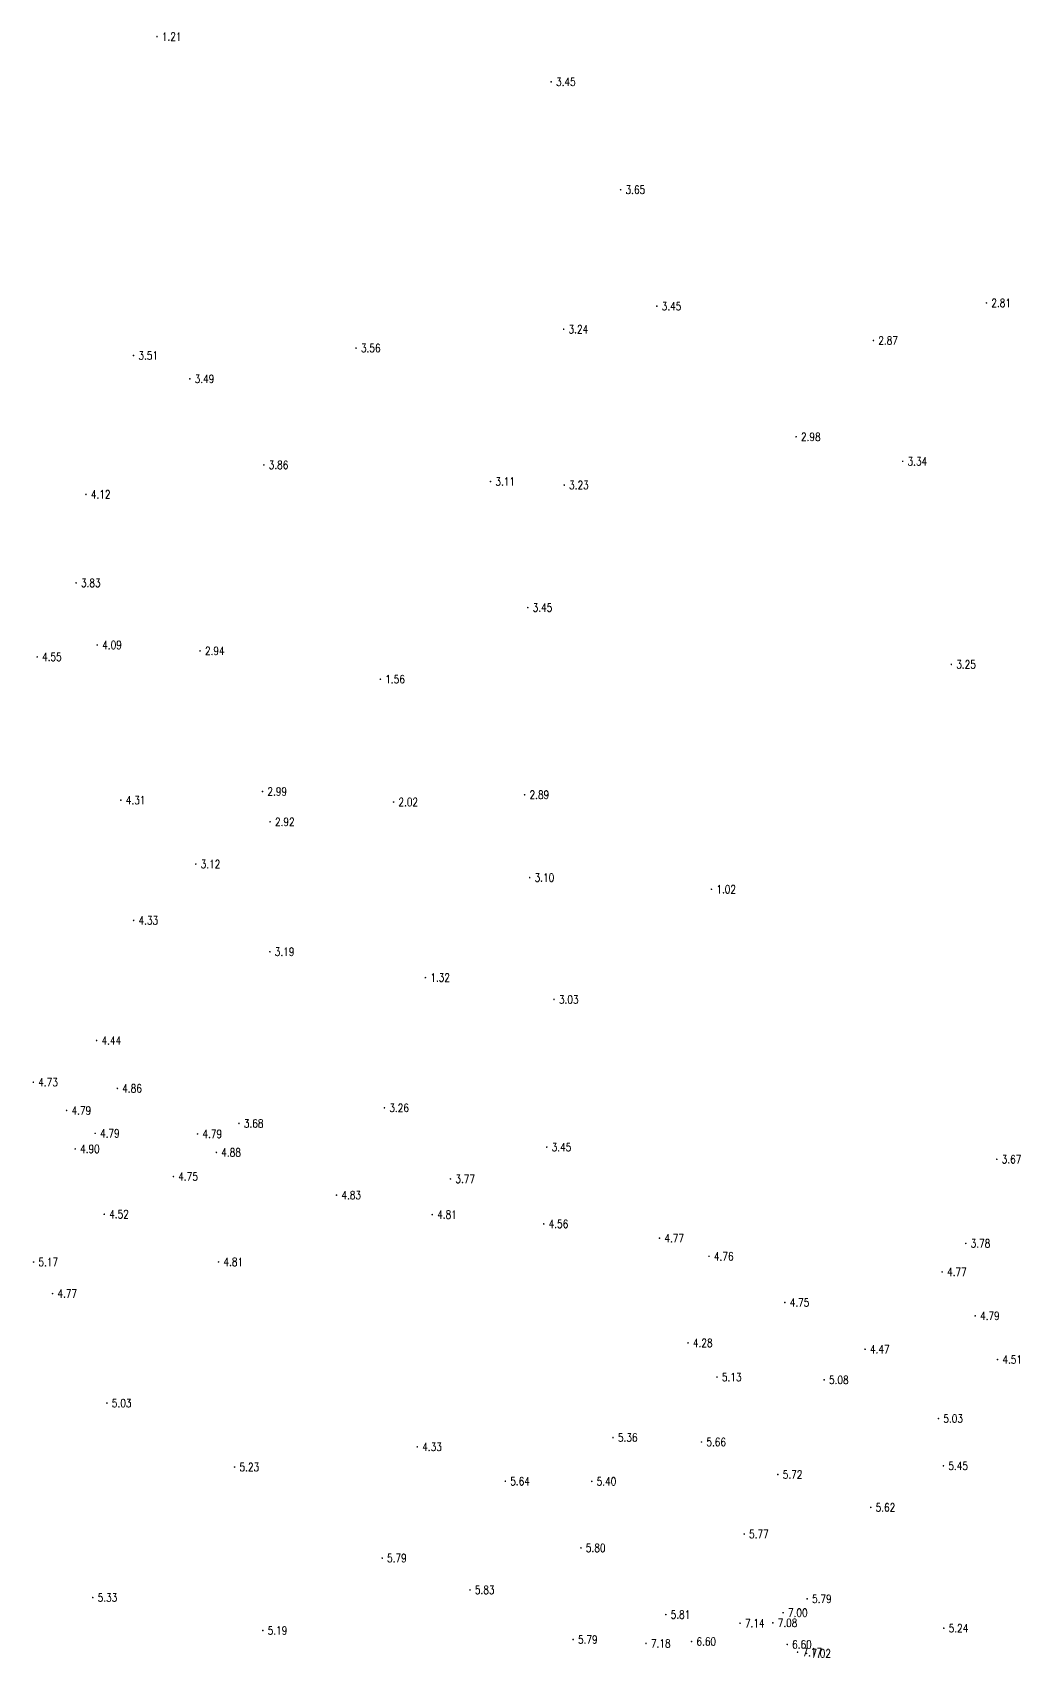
# Model space of a CAD drawing. Extents: x 476861 to 479475, y 2367369 to 2370541.
# Drawn here: x 478523.6 to 478644.4, y 2367767.7 to 2367966.5 of the extents above; entities that cross this region are included whole.
import ezdxf
from ezdxf.enums import TextEntityAlignment as Align

# ---------------------------------------------------------------- set-up
doc = ezdxf.new("R2010")
doc.units = 0
doc.header["$LTSCALE"] = 0.5
doc.layers.get('0').update_dxf_attribs({"linetype": 'CONTINUOUS'})
doc.layers.add('GCD', color=1, linetype='CONTINUOUS')
doc.styles.add('HZ', font='rs.shx', dxfattribs={"width": 0.8, "bigfont": 'hztxt.shx'})

# ---------------------------------------------------------------- blocks, each defined once
blk = doc.blocks.new('GC200')
at = {"linetype": 'Continuous', "const_width": 0.2, "flags": 128}
blk.add_lwpolyline([(-0.1, 0, 1), (0.1, 0, 1)], format="xyb", close=True, dxfattribs=at)

msp = doc.modelspace()

# ---------------------------------------------------------------- block references
at = {"layer": 'GCD', "linetype": 'Continuous'}
ref = msp.add_blockref('GC200', (478538.794, 2367966.044, 1.21), dxfattribs=dict(at, xscale=0.5, yscale=0.5, zscale=0.5))
ref.add_attrib('height', '1.21', dxfattribs={"linetype": 'Continuous', "height": 1, "style": 'HZ', "width": 0.8}).set_placement((478539.394, 2367966.044, 1.21), align=Align.MIDDLE_LEFT)
ref = msp.add_blockref('GC200', (478587.016, 2367960.511, 3.45), dxfattribs=dict(at, xscale=0.5, yscale=0.5, zscale=0.5))
ref.add_attrib('height', '3.45', dxfattribs={"linetype": 'Continuous', "height": 1, "style": 'HZ', "width": 0.8}).set_placement((478587.616, 2367960.511, 3.45), align=Align.MIDDLE_LEFT)
ref = msp.add_blockref('GC200', (478595.512, 2367947.307, 3.65), dxfattribs=dict(at, xscale=0.5, yscale=0.5, zscale=0.5))
ref.add_attrib('height', '3.65', dxfattribs={"linetype": 'Continuous', "height": 1, "style": 'HZ', "width": 0.8}).set_placement((478596.112, 2367947.307, 3.65), align=Align.MIDDLE_LEFT)
ref = msp.add_blockref('GC200', (478640.264, 2367933.449, 2.81), dxfattribs=dict(at, xscale=0.5, yscale=0.5, zscale=0.5))
ref.add_attrib('height', '2.81', dxfattribs={"linetype": 'Continuous', "height": 1, "style": 'HZ', "width": 0.8}).set_placement((478640.864, 2367933.449, 2.81), align=Align.MIDDLE_LEFT)
ref = msp.add_blockref('GC200', (478599.939, 2367933.051, 3.45), dxfattribs=dict(at, xscale=0.5, yscale=0.5, zscale=0.5))
ref.add_attrib('height', '3.45', dxfattribs={"linetype": 'Continuous', "height": 1, "style": 'HZ', "width": 0.8}).set_placement((478600.539, 2367933.051, 3.45), align=Align.MIDDLE_LEFT)
ref = msp.add_blockref('GC200', (478588.543, 2367930.229, 3.24), dxfattribs=dict(at, xscale=0.5, yscale=0.5, zscale=0.5))
ref.add_attrib('height', '3.24', dxfattribs={"linetype": 'Continuous', "height": 1, "style": 'HZ', "width": 0.8}).set_placement((478589.143, 2367930.229, 3.24), align=Align.MIDDLE_LEFT)
ref = msp.add_blockref('GC200', (478563.142, 2367927.927, 3.56), dxfattribs=dict(at, xscale=0.5, yscale=0.5, zscale=0.5))
ref.add_attrib('height', '3.56', dxfattribs={"linetype": 'Continuous', "height": 1, "style": 'HZ', "width": 0.8}).set_placement((478563.742, 2367927.927, 3.56), align=Align.MIDDLE_LEFT)
ref = msp.add_blockref('GC200', (478626.432, 2367928.855, 2.87), dxfattribs=dict(at, xscale=0.5, yscale=0.5, zscale=0.5))
ref.add_attrib('height', '2.87', dxfattribs={"linetype": 'Continuous', "height": 1, "style": 'HZ', "width": 0.8}).set_placement((478627.032, 2367928.855, 2.87), align=Align.MIDDLE_LEFT)
ref = msp.add_blockref('GC200', (478535.926, 2367927.016, 3.51), dxfattribs=dict(at, xscale=0.5, yscale=0.5, zscale=0.5))
ref.add_attrib('height', '3.51', dxfattribs={"linetype": 'Continuous', "height": 1, "style": 'HZ', "width": 0.8}).set_placement((478536.526, 2367927.016, 3.51), align=Align.MIDDLE_LEFT)
ref = msp.add_blockref('GC200', (478542.804, 2367924.16, 3.49), dxfattribs=dict(at, xscale=0.5, yscale=0.5, zscale=0.5))
ref.add_attrib('height', '3.49', dxfattribs={"linetype": 'Continuous', "height": 1, "style": 'HZ', "width": 0.8}).set_placement((478543.404, 2367924.16, 3.49), align=Align.MIDDLE_LEFT)
ref = msp.add_blockref('GC200', (478616.98, 2367917.075, 2.98), dxfattribs=dict(at, xscale=0.5, yscale=0.5, zscale=0.5))
ref.add_attrib('height', '2.98', dxfattribs={"linetype": 'Continuous', "height": 1, "style": 'HZ', "width": 0.8}).set_placement((478617.58, 2367917.075, 2.98), align=Align.MIDDLE_LEFT)
ref = msp.add_blockref('GC200', (478551.866, 2367913.625, 3.857), dxfattribs=dict(at, xscale=0.5, yscale=0.5, zscale=0.5))
ref.add_attrib('height', '3.86', dxfattribs={"linetype": 'Continuous', "height": 1, "style": 'HZ', "width": 0.8}).set_placement((478552.466, 2367913.625, 3.857), align=Align.MIDDLE_LEFT)
ref = msp.add_blockref('GC200', (478630.011, 2367914.069, 3.34), dxfattribs=dict(at, xscale=0.5, yscale=0.5, zscale=0.5))
ref.add_attrib('height', '3.34', dxfattribs={"linetype": 'Continuous', "height": 1, "style": 'HZ', "width": 0.8}).set_placement((478630.611, 2367914.069, 3.34), align=Align.MIDDLE_LEFT)
ref = msp.add_blockref('GC200', (478579.591, 2367911.591, 3.11), dxfattribs=dict(at, xscale=0.5, yscale=0.5, zscale=0.5))
ref.add_attrib('height', '3.11', dxfattribs={"linetype": 'Continuous', "height": 1, "style": 'HZ', "width": 0.8}).set_placement((478580.191, 2367911.591, 3.11), align=Align.MIDDLE_LEFT)
ref = msp.add_blockref('GC200', (478530.106, 2367910.02, 4.121), dxfattribs=dict(at, xscale=0.5, yscale=0.5, zscale=0.5))
ref.add_attrib('height', '4.12', dxfattribs={"linetype": 'Continuous', "height": 1, "style": 'HZ', "width": 0.8}).set_placement((478530.706, 2367910.02, 4.121), align=Align.MIDDLE_LEFT)
ref = msp.add_blockref('GC200', (478588.615, 2367911.164, 3.23), dxfattribs=dict(at, xscale=0.5, yscale=0.5, zscale=0.5))
ref.add_attrib('height', '3.23', dxfattribs={"linetype": 'Continuous', "height": 1, "style": 'HZ', "width": 0.8}).set_placement((478589.215, 2367911.164, 3.23), align=Align.MIDDLE_LEFT)
ref = msp.add_blockref('GC200', (478528.896, 2367899.19, 3.833), dxfattribs=dict(at, xscale=0.5, yscale=0.5, zscale=0.5))
ref.add_attrib('height', '3.83', dxfattribs={"linetype": 'Continuous', "height": 1, "style": 'HZ', "width": 0.8}).set_placement((478529.496, 2367899.19, 3.833), align=Align.MIDDLE_LEFT)
ref = msp.add_blockref('GC200', (478584.153, 2367896.168, 3.45), dxfattribs=dict(at, xscale=0.5, yscale=0.5, zscale=0.5))
ref.add_attrib('height', '3.45', dxfattribs={"linetype": 'Continuous', "height": 1, "style": 'HZ', "width": 0.8}).set_placement((478584.753, 2367896.168, 3.45), align=Align.MIDDLE_LEFT)
ref = msp.add_blockref('GC200', (478531.491, 2367891.591, 4.091), dxfattribs=dict(at, xscale=0.5, yscale=0.5, zscale=0.5))
ref.add_attrib('height', '4.09', dxfattribs={"linetype": 'Continuous', "height": 1, "style": 'HZ', "width": 0.8}).set_placement((478532.091, 2367891.591, 4.091), align=Align.MIDDLE_LEFT)
ref = msp.add_blockref('GC200', (478524.138, 2367890.129, 4.546), dxfattribs=dict(at, xscale=0.5, yscale=0.5, zscale=0.5))
ref.add_attrib('height', '4.55', dxfattribs={"linetype": 'Continuous', "height": 1, "style": 'HZ', "width": 0.8}).set_placement((478524.738, 2367890.129, 4.546), align=Align.MIDDLE_LEFT)
ref = msp.add_blockref('GC200', (478544.062, 2367890.871, 2.94), dxfattribs=dict(at, xscale=0.5, yscale=0.5, zscale=0.5))
ref.add_attrib('height', '2.94', dxfattribs={"linetype": 'Continuous', "height": 1, "style": 'HZ', "width": 0.8}).set_placement((478544.662, 2367890.871, 2.94), align=Align.MIDDLE_LEFT)
ref = msp.add_blockref('GC200', (478635.969, 2367889.222, 3.25), dxfattribs=dict(at, xscale=0.5, yscale=0.5, zscale=0.5))
ref.add_attrib('height', '3.25', dxfattribs={"linetype": 'Continuous', "height": 1, "style": 'HZ', "width": 0.8}).set_placement((478636.569, 2367889.222, 3.25), align=Align.MIDDLE_LEFT)
ref = msp.add_blockref('GC200', (478566.119, 2367887.407, 1.56), dxfattribs=dict(at, xscale=0.5, yscale=0.5, zscale=0.5))
ref.add_attrib('height', '1.56', dxfattribs={"linetype": 'Continuous', "height": 1, "style": 'HZ', "width": 0.8}).set_placement((478566.719, 2367887.407, 1.56), align=Align.MIDDLE_LEFT)
ref = msp.add_blockref('GC200', (478551.705, 2367873.672, 2.99), dxfattribs=dict(at, xscale=0.5, yscale=0.5, zscale=0.5))
ref.add_attrib('height', '2.99', dxfattribs={"linetype": 'Continuous', "height": 1, "style": 'HZ', "width": 0.8}).set_placement((478552.305, 2367873.672, 2.99), align=Align.MIDDLE_LEFT)
ref = msp.add_blockref('GC200', (478534.379, 2367872.607, 4.31), dxfattribs=dict(at, xscale=0.5, yscale=0.5, zscale=0.5))
ref.add_attrib('height', '4.31', dxfattribs={"linetype": 'Continuous', "height": 1, "style": 'HZ', "width": 0.8}).set_placement((478534.979, 2367872.607, 4.31), align=Align.MIDDLE_LEFT)
ref = msp.add_blockref('GC200', (478567.732, 2367872.379, 2.019), dxfattribs=dict(at, xscale=0.5, yscale=0.5, zscale=0.5))
ref.add_attrib('height', '2.02', dxfattribs={"linetype": 'Continuous', "height": 1, "style": 'HZ', "width": 0.8}).set_placement((478568.332, 2367872.379, 2.019), align=Align.MIDDLE_LEFT)
ref = msp.add_blockref('GC200', (478583.768, 2367873.271, 2.89), dxfattribs=dict(at, xscale=0.5, yscale=0.5, zscale=0.5))
ref.add_attrib('height', '2.89', dxfattribs={"linetype": 'Continuous', "height": 1, "style": 'HZ', "width": 0.8}).set_placement((478584.368, 2367873.271, 2.89), align=Align.MIDDLE_LEFT)
ref = msp.add_blockref('GC200', (478552.626, 2367869.957, 2.919), dxfattribs=dict(at, xscale=0.5, yscale=0.5, zscale=0.5))
ref.add_attrib('height', '2.92', dxfattribs={"linetype": 'Continuous', "height": 1, "style": 'HZ', "width": 0.8}).set_placement((478553.226, 2367869.957, 2.919), align=Align.MIDDLE_LEFT)
ref = msp.add_blockref('GC200', (478543.542, 2367864.787, 3.12), dxfattribs=dict(at, xscale=0.5, yscale=0.5, zscale=0.5))
ref.add_attrib('height', '3.12', dxfattribs={"linetype": 'Continuous', "height": 1, "style": 'HZ', "width": 0.8}).set_placement((478544.142, 2367864.787, 3.12), align=Align.MIDDLE_LEFT)
ref = msp.add_blockref('GC200', (478584.386, 2367863.13, 3.1), dxfattribs=dict(at, xscale=0.5, yscale=0.5, zscale=0.5))
ref.add_attrib('height', '3.10', dxfattribs={"linetype": 'Continuous', "height": 1, "style": 'HZ', "width": 0.8}).set_placement((478584.986, 2367863.13, 3.1), align=Align.MIDDLE_LEFT)
ref = msp.add_blockref('GC200', (478606.626, 2367861.7, 1.02), dxfattribs=dict(at, xscale=0.5, yscale=0.5, zscale=0.5))
ref.add_attrib('height', '1.02', dxfattribs={"linetype": 'Continuous', "height": 1, "style": 'HZ', "width": 0.8}).set_placement((478607.226, 2367861.7, 1.02), align=Align.MIDDLE_LEFT)
ref = msp.add_blockref('GC200', (478535.935, 2367857.893, 4.325), dxfattribs=dict(at, xscale=0.5, yscale=0.5, zscale=0.5))
ref.add_attrib('height', '4.33', dxfattribs={"linetype": 'Continuous', "height": 1, "style": 'HZ', "width": 0.8}).set_placement((478536.535, 2367857.893, 4.325), align=Align.MIDDLE_LEFT)
ref = msp.add_blockref('GC200', (478552.609, 2367854.057, 3.188), dxfattribs=dict(at, xscale=0.5, yscale=0.5, zscale=0.5))
ref.add_attrib('height', '3.19', dxfattribs={"linetype": 'Continuous', "height": 1, "style": 'HZ', "width": 0.8}).set_placement((478553.209, 2367854.057, 3.188), align=Align.MIDDLE_LEFT)
ref = msp.add_blockref('GC200', (478571.632, 2367850.89, 1.32), dxfattribs=dict(at, xscale=0.5, yscale=0.5, zscale=0.5))
ref.add_attrib('height', '1.32', dxfattribs={"linetype": 'Continuous', "height": 1, "style": 'HZ', "width": 0.8}).set_placement((478572.232, 2367850.89, 1.32), align=Align.MIDDLE_LEFT)
ref = msp.add_blockref('GC200', (478587.361, 2367848.217, 3.03), dxfattribs=dict(at, xscale=0.5, yscale=0.5, zscale=0.5))
ref.add_attrib('height', '3.03', dxfattribs={"linetype": 'Continuous', "height": 1, "style": 'HZ', "width": 0.8}).set_placement((478587.961, 2367848.217, 3.03), align=Align.MIDDLE_LEFT)
ref = msp.add_blockref('GC200', (478531.408, 2367843.198, 4.439), dxfattribs=dict(at, xscale=0.5, yscale=0.5, zscale=0.5))
ref.add_attrib('height', '4.44', dxfattribs={"linetype": 'Continuous', "height": 1, "style": 'HZ', "width": 0.8}).set_placement((478532.008, 2367843.198, 4.439), align=Align.MIDDLE_LEFT)
ref = msp.add_blockref('GC200', (478523.666, 2367838.093, 4.734), dxfattribs=dict(at, xscale=0.5, yscale=0.5, zscale=0.5))
ref.add_attrib('height', '4.73', dxfattribs={"linetype": 'Continuous', "height": 1, "style": 'HZ', "width": 0.8}).set_placement((478524.266, 2367838.093, 4.734), align=Align.MIDDLE_LEFT)
ref = msp.add_blockref('GC200', (478533.947, 2367837.335, 4.857), dxfattribs=dict(at, xscale=0.5, yscale=0.5, zscale=0.5))
ref.add_attrib('height', '4.86', dxfattribs={"linetype": 'Continuous', "height": 1, "style": 'HZ', "width": 0.8}).set_placement((478534.547, 2367837.335, 4.857), align=Align.MIDDLE_LEFT)
ref = msp.add_blockref('GC200', (478527.738, 2367834.634, 4.786), dxfattribs=dict(at, xscale=0.5, yscale=0.5, zscale=0.5))
ref.add_attrib('height', '4.79', dxfattribs={"linetype": 'Continuous', "height": 1, "style": 'HZ', "width": 0.8}).set_placement((478528.338, 2367834.634, 4.786), align=Align.MIDDLE_LEFT)
ref = msp.add_blockref('GC200', (478566.614, 2367834.958, 3.26), dxfattribs=dict(at, xscale=0.5, yscale=0.5, zscale=0.5))
ref.add_attrib('height', '3.26', dxfattribs={"linetype": 'Continuous', "height": 1, "style": 'HZ', "width": 0.8}).set_placement((478567.214, 2367834.958, 3.26), align=Align.MIDDLE_LEFT)
ref = msp.add_blockref('GC200', (478531.229, 2367831.837, 4.786), dxfattribs=dict(at, xscale=0.5, yscale=0.5, zscale=0.5))
ref.add_attrib('height', '4.79', dxfattribs={"linetype": 'Continuous', "height": 1, "style": 'HZ', "width": 0.8}).set_placement((478531.829, 2367831.837, 4.786), align=Align.MIDDLE_LEFT)
ref = msp.add_blockref('GC200', (478543.756, 2367831.761, 4.791), dxfattribs=dict(at, xscale=0.5, yscale=0.5, zscale=0.5))
ref.add_attrib('height', '4.79', dxfattribs={"linetype": 'Continuous', "height": 1, "style": 'HZ', "width": 0.8}).set_placement((478544.356, 2367831.761, 4.791), align=Align.MIDDLE_LEFT)
ref = msp.add_blockref('GC200', (478548.82, 2367833.049, 3.678), dxfattribs=dict(at, xscale=0.5, yscale=0.5, zscale=0.5))
ref.add_attrib('height', '3.68', dxfattribs={"linetype": 'Continuous', "height": 1, "style": 'HZ', "width": 0.8}).set_placement((478549.42, 2367833.049, 3.678), align=Align.MIDDLE_LEFT)
ref = msp.add_blockref('GC200', (478528.786, 2367829.925, 4.898), dxfattribs=dict(at, xscale=0.5, yscale=0.5, zscale=0.5))
ref.add_attrib('height', '4.90', dxfattribs={"linetype": 'Continuous', "height": 1, "style": 'HZ', "width": 0.8}).set_placement((478529.386, 2367829.925, 4.898), align=Align.MIDDLE_LEFT)
ref = msp.add_blockref('GC200', (478586.474, 2367830.152, 3.45), dxfattribs=dict(at, xscale=0.5, yscale=0.5, zscale=0.5))
ref.add_attrib('height', '3.45', dxfattribs={"linetype": 'Continuous', "height": 1, "style": 'HZ', "width": 0.8}).set_placement((478587.074, 2367830.152, 3.45), align=Align.MIDDLE_LEFT)
ref = msp.add_blockref('GC200', (478546.059, 2367829.505, 4.881), dxfattribs=dict(at, xscale=0.5, yscale=0.5, zscale=0.5))
ref.add_attrib('height', '4.88', dxfattribs={"linetype": 'Continuous', "height": 1, "style": 'HZ', "width": 0.8}).set_placement((478546.659, 2367829.505, 4.881), align=Align.MIDDLE_LEFT)
ref = msp.add_blockref('GC200', (478641.531, 2367828.661, 3.67), dxfattribs=dict(at, xscale=0.5, yscale=0.5, zscale=0.5))
ref.add_attrib('height', '3.67', dxfattribs={"linetype": 'Continuous', "height": 1, "style": 'HZ', "width": 0.8}).set_placement((478642.131, 2367828.661, 3.67), align=Align.MIDDLE_LEFT)
ref = msp.add_blockref('GC200', (478540.797, 2367826.552, 4.754), dxfattribs=dict(at, xscale=0.5, yscale=0.5, zscale=0.5))
ref.add_attrib('height', '4.75', dxfattribs={"linetype": 'Continuous', "height": 1, "style": 'HZ', "width": 0.8}).set_placement((478541.397, 2367826.552, 4.754), align=Align.MIDDLE_LEFT)
ref = msp.add_blockref('GC200', (478574.698, 2367826.254, 3.77), dxfattribs=dict(at, xscale=0.5, yscale=0.5, zscale=0.5))
ref.add_attrib('height', '3.77', dxfattribs={"linetype": 'Continuous', "height": 1, "style": 'HZ', "width": 0.8}).set_placement((478575.298, 2367826.254, 3.77), align=Align.MIDDLE_LEFT)
ref = msp.add_blockref('GC200', (478560.756, 2367824.279, 4.83), dxfattribs=dict(at, xscale=0.5, yscale=0.5, zscale=0.5))
ref.add_attrib('height', '4.83', dxfattribs={"linetype": 'Continuous', "height": 1, "style": 'HZ', "width": 0.8}).set_placement((478561.356, 2367824.279, 4.83), align=Align.MIDDLE_LEFT)
ref = msp.add_blockref('GC200', (478532.346, 2367821.932, 4.52), dxfattribs=dict(at, xscale=0.5, yscale=0.5, zscale=0.5))
ref.add_attrib('height', '4.52', dxfattribs={"linetype": 'Continuous', "height": 1, "style": 'HZ', "width": 0.8}).set_placement((478532.946, 2367821.932, 4.52), align=Align.MIDDLE_LEFT)
ref = msp.add_blockref('GC200', (478572.468, 2367821.888, 4.808), dxfattribs=dict(at, xscale=0.5, yscale=0.5, zscale=0.5))
ref.add_attrib('height', '4.81', dxfattribs={"linetype": 'Continuous', "height": 1, "style": 'HZ', "width": 0.8}).set_placement((478573.068, 2367821.888, 4.808), align=Align.MIDDLE_LEFT)
ref = msp.add_blockref('GC200', (478586.105, 2367820.751, 4.557), dxfattribs=dict(at, xscale=0.5, yscale=0.5, zscale=0.5))
ref.add_attrib('height', '4.56', dxfattribs={"linetype": 'Continuous', "height": 1, "style": 'HZ', "width": 0.8}).set_placement((478586.705, 2367820.751, 4.557), align=Align.MIDDLE_LEFT)
ref = msp.add_blockref('GC200', (478600.267, 2367819.001, 4.772), dxfattribs=dict(at, xscale=0.5, yscale=0.5, zscale=0.5))
ref.add_attrib('height', '4.77', dxfattribs={"linetype": 'Continuous', "height": 1, "style": 'HZ', "width": 0.8}).set_placement((478600.867, 2367819.001, 4.772), align=Align.MIDDLE_LEFT)
ref = msp.add_blockref('GC200', (478637.735, 2367818.369, 3.78), dxfattribs=dict(at, xscale=0.5, yscale=0.5, zscale=0.5))
ref.add_attrib('height', '3.78', dxfattribs={"linetype": 'Continuous', "height": 1, "style": 'HZ', "width": 0.8}).set_placement((478638.335, 2367818.369, 3.78), align=Align.MIDDLE_LEFT)
ref = msp.add_blockref('GC200', (478523.699, 2367816.086, 5.174), dxfattribs=dict(at, xscale=0.5, yscale=0.5, zscale=0.5))
ref.add_attrib('height', '5.17', dxfattribs={"linetype": 'Continuous', "height": 1, "style": 'HZ', "width": 0.8}).set_placement((478524.299, 2367816.086, 5.174), align=Align.MIDDLE_LEFT)
ref = msp.add_blockref('GC200', (478546.324, 2367816.098, 4.81), dxfattribs=dict(at, xscale=0.5, yscale=0.5, zscale=0.5))
ref.add_attrib('height', '4.81', dxfattribs={"linetype": 'Continuous', "height": 1, "style": 'HZ', "width": 0.8}).set_placement((478546.924, 2367816.098, 4.81), align=Align.MIDDLE_LEFT)
ref = msp.add_blockref('GC200', (478606.326, 2367816.785, 4.757), dxfattribs=dict(at, xscale=0.5, yscale=0.5, zscale=0.5))
ref.add_attrib('height', '4.76', dxfattribs={"linetype": 'Continuous', "height": 1, "style": 'HZ', "width": 0.8}).set_placement((478606.926, 2367816.785, 4.757), align=Align.MIDDLE_LEFT)
ref = msp.add_blockref('GC200', (478634.846, 2367814.872, 4.771), dxfattribs=dict(at, xscale=0.5, yscale=0.5, zscale=0.5))
ref.add_attrib('height', '4.77', dxfattribs={"linetype": 'Continuous', "height": 1, "style": 'HZ', "width": 0.8}).set_placement((478635.446, 2367814.872, 4.771), align=Align.MIDDLE_LEFT)
ref = msp.add_blockref('GC200', (478526.017, 2367812.223, 4.77), dxfattribs=dict(at, xscale=0.5, yscale=0.5, zscale=0.5))
ref.add_attrib('height', '4.77', dxfattribs={"linetype": 'Continuous', "height": 1, "style": 'HZ', "width": 0.8}).set_placement((478526.617, 2367812.223, 4.77), align=Align.MIDDLE_LEFT)
ref = msp.add_blockref('GC200', (478615.597, 2367811.143, 4.751), dxfattribs=dict(at, xscale=0.5, yscale=0.5, zscale=0.5))
ref.add_attrib('height', '4.75', dxfattribs={"linetype": 'Continuous', "height": 1, "style": 'HZ', "width": 0.8}).set_placement((478616.197, 2367811.143, 4.751), align=Align.MIDDLE_LEFT)
ref = msp.add_blockref('GC200', (478638.888, 2367809.496, 4.794), dxfattribs=dict(at, xscale=0.5, yscale=0.5, zscale=0.5))
ref.add_attrib('height', '4.79', dxfattribs={"linetype": 'Continuous', "height": 1, "style": 'HZ', "width": 0.8}).set_placement((478639.488, 2367809.496, 4.794), align=Align.MIDDLE_LEFT)
ref = msp.add_blockref('GC200', (478603.759, 2367806.188, 4.28), dxfattribs=dict(at, xscale=0.5, yscale=0.5, zscale=0.5))
ref.add_attrib('height', '4.28', dxfattribs={"linetype": 'Continuous', "height": 1, "style": 'HZ', "width": 0.8}).set_placement((478604.359, 2367806.188, 4.28), align=Align.MIDDLE_LEFT)
ref = msp.add_blockref('GC200', (478625.414, 2367805.411, 4.47), dxfattribs=dict(at, xscale=0.5, yscale=0.5, zscale=0.5))
ref.add_attrib('height', '4.47', dxfattribs={"linetype": 'Continuous', "height": 1, "style": 'HZ', "width": 0.8}).set_placement((478626.014, 2367805.411, 4.47), align=Align.MIDDLE_LEFT)
ref = msp.add_blockref('GC200', (478641.619, 2367804.151, 4.51), dxfattribs=dict(at, xscale=0.5, yscale=0.5, zscale=0.5))
ref.add_attrib('height', '4.51', dxfattribs={"linetype": 'Continuous', "height": 1, "style": 'HZ', "width": 0.8}).set_placement((478642.219, 2367804.151, 4.51), align=Align.MIDDLE_LEFT)
ref = msp.add_blockref('GC200', (478607.3, 2367802.008, 5.13), dxfattribs=dict(at, xscale=0.5, yscale=0.5, zscale=0.5))
ref.add_attrib('height', '5.13', dxfattribs={"linetype": 'Continuous', "height": 1, "style": 'HZ', "width": 0.8}).set_placement((478607.9, 2367802.008, 5.13), align=Align.MIDDLE_LEFT)
ref = msp.add_blockref('GC200', (478620.405, 2367801.668, 5.08), dxfattribs=dict(at, xscale=0.5, yscale=0.5, zscale=0.5))
ref.add_attrib('height', '5.08', dxfattribs={"linetype": 'Continuous', "height": 1, "style": 'HZ', "width": 0.8}).set_placement((478621.005, 2367801.668, 5.08), align=Align.MIDDLE_LEFT)
ref = msp.add_blockref('GC200', (478532.671, 2367798.827, 5.03), dxfattribs=dict(at, xscale=0.5, yscale=0.5, zscale=0.5))
ref.add_attrib('height', '5.03', dxfattribs={"linetype": 'Continuous', "height": 1, "style": 'HZ', "width": 0.8}).set_placement((478533.271, 2367798.827, 5.03), align=Align.MIDDLE_LEFT)
ref = msp.add_blockref('GC200', (478634.392, 2367796.932, 5.03), dxfattribs=dict(at, xscale=0.5, yscale=0.5, zscale=0.5))
ref.add_attrib('height', '5.03', dxfattribs={"linetype": 'Continuous', "height": 1, "style": 'HZ', "width": 0.8}).set_placement((478634.992, 2367796.932, 5.03), align=Align.MIDDLE_LEFT)
ref = msp.add_blockref('GC200', (478594.579, 2367794.608, 5.36), dxfattribs=dict(at, xscale=0.5, yscale=0.5, zscale=0.5))
ref.add_attrib('height', '5.36', dxfattribs={"linetype": 'Continuous', "height": 1, "style": 'HZ', "width": 0.8}).set_placement((478595.179, 2367794.608, 5.36), align=Align.MIDDLE_LEFT)
ref = msp.add_blockref('GC200', (478605.406, 2367794.067, 5.66), dxfattribs=dict(at, xscale=0.5, yscale=0.5, zscale=0.5))
ref.add_attrib('height', '5.66', dxfattribs={"linetype": 'Continuous', "height": 1, "style": 'HZ', "width": 0.8}).set_placement((478606.006, 2367794.067, 5.66), align=Align.MIDDLE_LEFT)
ref = msp.add_blockref('GC200', (478570.64, 2367793.471, 4.33), dxfattribs=dict(at, xscale=0.5, yscale=0.5, zscale=0.5))
ref.add_attrib('height', '4.33', dxfattribs={"linetype": 'Continuous', "height": 1, "style": 'HZ', "width": 0.8}).set_placement((478571.24, 2367793.471, 4.33), align=Align.MIDDLE_LEFT)
ref = msp.add_blockref('GC200', (478548.291, 2367791.002, 5.23), dxfattribs=dict(at, xscale=0.5, yscale=0.5, zscale=0.5))
ref.add_attrib('height', '5.23', dxfattribs={"linetype": 'Continuous', "height": 1, "style": 'HZ', "width": 0.8}).set_placement((478548.891, 2367791.002, 5.23), align=Align.MIDDLE_LEFT)
ref = msp.add_blockref('GC200', (478614.749, 2367790.09, 5.72), dxfattribs=dict(at, xscale=0.5, yscale=0.5, zscale=0.5))
ref.add_attrib('height', '5.72', dxfattribs={"linetype": 'Continuous', "height": 1, "style": 'HZ', "width": 0.8}).set_placement((478615.349, 2367790.09, 5.72), align=Align.MIDDLE_LEFT)
ref = msp.add_blockref('GC200', (478634.997, 2367791.151, 5.45), dxfattribs=dict(at, xscale=0.5, yscale=0.5, zscale=0.5))
ref.add_attrib('height', '5.45', dxfattribs={"linetype": 'Continuous', "height": 1, "style": 'HZ', "width": 0.8}).set_placement((478635.597, 2367791.151, 5.45), align=Align.MIDDLE_LEFT)
ref = msp.add_blockref('GC200', (478581.408, 2367789.258, 5.64), dxfattribs=dict(at, xscale=0.5, yscale=0.5, zscale=0.5))
ref.add_attrib('height', '5.64', dxfattribs={"linetype": 'Continuous', "height": 1, "style": 'HZ', "width": 0.8}).set_placement((478582.008, 2367789.258, 5.64), align=Align.MIDDLE_LEFT)
ref = msp.add_blockref('GC200', (478591.978, 2367789.248, 5.402), dxfattribs=dict(at, xscale=0.5, yscale=0.5, zscale=0.5))
ref.add_attrib('height', '5.40', dxfattribs={"linetype": 'Continuous', "height": 1, "style": 'HZ', "width": 0.8}).set_placement((478592.578, 2367789.248, 5.402), align=Align.MIDDLE_LEFT)
ref = msp.add_blockref('GC200', (478626.11, 2367786.066, 5.62), dxfattribs=dict(at, xscale=0.5, yscale=0.5, zscale=0.5))
ref.add_attrib('height', '5.62', dxfattribs={"linetype": 'Continuous', "height": 1, "style": 'HZ', "width": 0.8}).set_placement((478626.71, 2367786.066, 5.62), align=Align.MIDDLE_LEFT)
ref = msp.add_blockref('GC200', (478610.632, 2367782.802, 5.77), dxfattribs=dict(at, xscale=0.5, yscale=0.5, zscale=0.5))
ref.add_attrib('height', '5.77', dxfattribs={"linetype": 'Continuous', "height": 1, "style": 'HZ', "width": 0.8}).set_placement((478611.232, 2367782.802, 5.77), align=Align.MIDDLE_LEFT)
ref = msp.add_blockref('GC200', (478590.661, 2367781.103, 5.8), dxfattribs=dict(at, xscale=0.5, yscale=0.5, zscale=0.5))
ref.add_attrib('height', '5.80', dxfattribs={"linetype": 'Continuous', "height": 1, "style": 'HZ', "width": 0.8}).set_placement((478591.261, 2367781.103, 5.8), align=Align.MIDDLE_LEFT)
ref = msp.add_blockref('GC200', (478566.347, 2367779.861, 5.79), dxfattribs=dict(at, xscale=0.5, yscale=0.5, zscale=0.5))
ref.add_attrib('height', '5.79', dxfattribs={"linetype": 'Continuous', "height": 1, "style": 'HZ', "width": 0.8}).set_placement((478566.947, 2367779.861, 5.79), align=Align.MIDDLE_LEFT)
ref = msp.add_blockref('GC200', (478530.939, 2367775.028, 5.33), dxfattribs=dict(at, xscale=0.5, yscale=0.5, zscale=0.5))
ref.add_attrib('height', '5.33', dxfattribs={"linetype": 'Continuous', "height": 1, "style": 'HZ', "width": 0.8}).set_placement((478531.539, 2367775.028, 5.33), align=Align.MIDDLE_LEFT)
ref = msp.add_blockref('GC200', (478577.083, 2367775.965, 5.83), dxfattribs=dict(at, xscale=0.5, yscale=0.5, zscale=0.5))
ref.add_attrib('height', '5.83', dxfattribs={"linetype": 'Continuous', "height": 1, "style": 'HZ', "width": 0.8}).set_placement((478577.683, 2367775.965, 5.83), align=Align.MIDDLE_LEFT)
ref = msp.add_blockref('GC200', (478618.333, 2367774.875, 5.79), dxfattribs=dict(at, xscale=0.5, yscale=0.5, zscale=0.5))
ref.add_attrib('height', '5.79', dxfattribs={"linetype": 'Continuous', "height": 1, "style": 'HZ', "width": 0.8}).set_placement((478618.933, 2367774.875, 5.79), align=Align.MIDDLE_LEFT)
ref = msp.add_blockref('GC200', (478601.04, 2367772.946, 5.81), dxfattribs=dict(at, xscale=0.5, yscale=0.5, zscale=0.5))
ref.add_attrib('height', '5.81', dxfattribs={"linetype": 'Continuous', "height": 1, "style": 'HZ', "width": 0.8}).set_placement((478601.64, 2367772.946, 5.81), align=Align.MIDDLE_LEFT)
ref = msp.add_blockref('GC200', (478615.387, 2367773.174, 6.998), dxfattribs=dict(at, xscale=0.5, yscale=0.5, zscale=0.5))
ref.add_attrib('height', '7.00', dxfattribs={"linetype": 'Continuous', "height": 1, "style": 'HZ', "width": 0.8}).set_placement((478615.987, 2367773.174, 6.998), align=Align.MIDDLE_LEFT)
ref = msp.add_blockref('GC200', (478551.735, 2367771.001, 5.19), dxfattribs=dict(at, xscale=0.5, yscale=0.5, zscale=0.5))
ref.add_attrib('height', '5.19', dxfattribs={"linetype": 'Continuous', "height": 1, "style": 'HZ', "width": 0.8}).set_placement((478552.335, 2367771.001, 5.19), align=Align.MIDDLE_LEFT)
ref = msp.add_blockref('GC200', (478610.119, 2367771.886, 7.137), dxfattribs=dict(at, xscale=0.5, yscale=0.5, zscale=0.5))
ref.add_attrib('height', '7.14', dxfattribs={"linetype": 'Continuous', "height": 1, "style": 'HZ', "width": 0.8}).set_placement((478610.719, 2367771.886, 7.137), align=Align.MIDDLE_LEFT)
ref = msp.add_blockref('GC200', (478614.136, 2367771.932, 7.077), dxfattribs=dict(at, xscale=0.5, yscale=0.5, zscale=0.5))
ref.add_attrib('height', '7.08', dxfattribs={"linetype": 'Continuous', "height": 1, "style": 'HZ', "width": 0.8}).set_placement((478614.736, 2367771.932, 7.077), align=Align.MIDDLE_LEFT)
ref = msp.add_blockref('GC200', (478635.043, 2367771.279, 5.24), dxfattribs=dict(at, xscale=0.5, yscale=0.5, zscale=0.5))
ref.add_attrib('height', '5.24', dxfattribs={"linetype": 'Continuous', "height": 1, "style": 'HZ', "width": 0.8}).set_placement((478635.643, 2367771.279, 5.24), align=Align.MIDDLE_LEFT)
ref = msp.add_blockref('GC200', (478589.697, 2367769.894, 5.79), dxfattribs=dict(at, xscale=0.5, yscale=0.5, zscale=0.5))
ref.add_attrib('height', '5.79', dxfattribs={"linetype": 'Continuous', "height": 1, "style": 'HZ', "width": 0.8}).set_placement((478590.297, 2367769.894, 5.79), align=Align.MIDDLE_LEFT)
ref = msp.add_blockref('GC200', (478598.618, 2367769.414, 7.179), dxfattribs=dict(at, xscale=0.5, yscale=0.5, zscale=0.5))
ref.add_attrib('height', '7.18', dxfattribs={"linetype": 'Continuous', "height": 1, "style": 'HZ', "width": 0.8}).set_placement((478599.218, 2367769.414, 7.179), align=Align.MIDDLE_LEFT)
ref = msp.add_blockref('GC200', (478604.191, 2367769.644, 6.6), dxfattribs=dict(at, xscale=0.5, yscale=0.5, zscale=0.5))
ref.add_attrib('height', '6.60', dxfattribs={"linetype": 'Continuous', "height": 1, "style": 'HZ', "width": 0.8}).set_placement((478604.791, 2367769.644, 6.6), align=Align.MIDDLE_LEFT)
ref = msp.add_blockref('GC200', (478615.897, 2367769.293, 6.6), dxfattribs=dict(at, xscale=0.5, yscale=0.5, zscale=0.5))
ref.add_attrib('height', '6.60', dxfattribs={"linetype": 'Continuous', "height": 1, "style": 'HZ', "width": 0.8}).set_placement((478616.497, 2367769.293, 6.6), align=Align.MIDDLE_LEFT)
ref = msp.add_blockref('GC200', (478617.161, 2367768.349, 7.168), dxfattribs=dict(at, xscale=0.5, yscale=0.5, zscale=0.5))
ref.add_attrib('height', '7.17', dxfattribs={"linetype": 'Continuous', "height": 1, "style": 'HZ', "width": 0.8}).set_placement((478617.761, 2367768.349, 7.168), align=Align.MIDDLE_LEFT)
ref = msp.add_blockref('GC200', (478618.249, 2367768.195, 7.02), dxfattribs=dict(at, xscale=0.5, yscale=0.5, zscale=0.5))
ref.add_attrib('height', '7.02', dxfattribs={"linetype": 'Continuous', "height": 1, "style": 'HZ', "width": 0.8}).set_placement((478618.849, 2367768.195, 7.02), align=Align.MIDDLE_LEFT)

doc.saveas('drawing.dxf')
